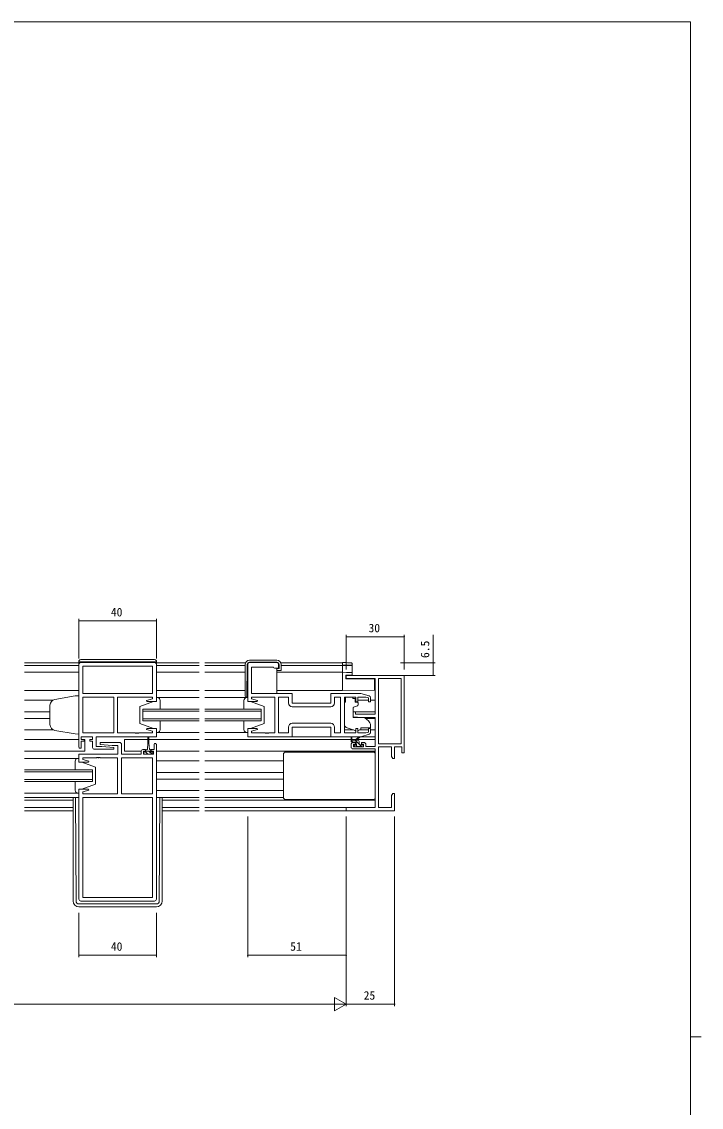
# Model space of a CAD drawing. Units: millimetres, scale not verified. Extents: x -793 to 793, y -564 to 564.
# Drawn here: x 406 to 758, y -3 to 559 of the extents above; entities that cross this region are included whole.
import ezdxf
from ezdxf.enums import TextEntityAlignment as Align

# ---------------------------------------------------------------- set-up
doc = ezdxf.new("R2010")
doc.units = ezdxf.units.MM
doc.header["$LTSCALE"] = 2
for name, color, linetype, lineweight in [('0-1_USER1', 2, 'Continuous', 9), ('0-2_YKK_ZWAK', 4, 'Continuous', 9), ('0-3_YKK_11', 6, 'Continuous', 9), ('0-4_YKK_12', 7, 'Continuous', 9), ('0-5_YKK_13', 7, 'Continuous', 9)]:
    doc.layers.add(name, color=color, linetype=linetype, lineweight=lineweight)
doc.styles.add('ＭＳ ゴシック', font='')
doc.styles.get('ＭＳ ゴシック').set_extended_font_data('MS Gothic')

msp = doc.modelspace()

# ---------------------------------------------------------------- linework, layer by layer
at = {"layer": '0-1_USER1'}
for p, q in [((407.827, 227.044), (435.852, 227.044)), ((407.827, 225.644), (435.852, 225.644)), ((476.052, 227.044), (498.077, 227.044)), ((476.052, 225.644), (498.077, 225.644)), ((501.077, 227.044), (522.121, 227.044)), ((501.077, 225.644), (521.928, 225.644)), ((540.236, 227.044), (572.202, 227.044)), ((540.428, 225.644), (572.202, 225.644)), ((407.827, 222.144), (435.852, 222.144)), ((476.052, 222.144), (498.077, 222.144)), ((501.077, 222.144), (521.928, 222.144)), ((538.228, 222.144), (572.202, 222.144)), ((407.827, 212.744), (435.852, 212.744)), ((407.827, 207.744), (422.475, 207.744)), ((476.052, 212.744), (498.077, 212.744)), ((501.077, 212.744), (521.928, 212.744)), ((538.228, 212.744), (572.202, 212.744)), ((580.102, 207.744), (585.702, 207.744)), ((586.702, 207.744), (589.202, 207.744)), ((530.202, 203.044), (501.077, 203.044)), ((407.827, 201.79), (420.952, 201.79)), ((407.827, 198.297), (420.952, 198.297)), ((468.952, 202.044), (498.077, 202.044)), ((498.077, 198.044), (468.952, 198.044)), ((501.077, 202.044), (530.202, 202.044)), ((530.202, 198.044), (501.077, 198.044)), ((577.702, 201.79), (589.202, 201.79)), ((584.134, 198.297), (589.202, 198.297)), ((407.827, 192.344), (422.747, 192.344)), ((573.202, 192.344), (577.887, 192.344)), ((581.052, 192.344), (585.702, 192.344)), ((586.702, 192.344), (589.202, 192.344)), ((407.827, 187.344), (435.952, 187.344)), ((438.252, 187.344), (438.952, 187.344)), ((438.952, 187.344), (438.952, 181.344)), ((459.452, 187.344), (459.452, 181.344)), ((459.452, 187.344), (471.602, 187.344)), ((472.102, 187.344), (498.077, 187.344)), ((501.077, 187.344), (576.702, 187.344)), ((577.148, 187.344), (578.997, 187.344)), ((579.591, 187.344), (589.202, 187.344)), ((407.827, 181.344), (438.952, 181.344)), ((459.452, 181.344), (468.072, 181.344)), ((475.952, 181.344), (498.077, 181.344)), ((501.077, 181.344), (589.202, 181.344)), ((589.118, 181.344), (589.202, 181.344)), ((475.952, 176.344), (498.077, 176.344)), ((501.077, 176.344), (541.702, 176.344)), ((442.952, 171.644), (407.827, 171.644)), ((407.827, 170.644), (442.952, 170.644)), ((475.952, 170.39), (498.077, 170.39)), ((501.077, 170.39), (541.702, 170.39)), ((442.952, 166.644), (407.827, 166.644)), ((475.952, 166.831), (498.077, 166.831)), ((501.077, 166.831), (541.702, 166.831)), ((435.952, 157.444), (407.827, 157.444)), ((475.952, 160.944), (498.077, 160.944)), ((501.077, 160.944), (541.702, 160.944)), ((407.827, 155.944), (432.952, 155.944)), ((407.827, 152.174), (432.952, 152.174)), ((478.952, 155.944), (498.077, 155.944)), ((478.952, 152.174), (498.077, 152.174)), ((501.077, 155.944), (589.202, 155.944)), ((501.077, 152.174), (588.902, 152.174)), ((432.952, 150.544), (407.827, 150.544)), ((498.077, 150.544), (478.952, 150.544)), ((574.502, 150.544), (501.077, 150.544))]:
    msp.add_line(p, q, dxfattribs=at)
for points in [[(498.077, 203.044), (468.952, 203.044), (468.952, 197.044), (498.077, 197.044)], [(501.077, 197.044), (530.202, 197.044), (530.202, 203.044)], [(407.827, 165.644), (442.952, 165.644), (442.952, 171.644)]]:
    msp.add_lwpolyline(points, dxfattribs=at)
at = {"layer": '0-2_YKK_ZWAK'}
for p, q in [((435.852, 227.744), (435.852, 210.008)), ((435.852, 227.544), (476.052, 227.544)), ((475.052, 228.744), (436.852, 228.744)), ((476.052, 227.744), (476.052, 209.044)), ((521.928, 209.744), (521.928, 226.144)), ((522.976, 226.154), (522.828, 209.245)), ((524.128, 228.344), (538.228, 228.344)), ((538.228, 227.344), (524.176, 227.344)), ((539.428, 224.044), (539.428, 226.144)), ((572.202, 226.075), (572.202, 226.875)), ((572.202, 226.075), (572.202, 225.775)), ((572.202, 225.775), (574.254, 225.81)), ((572.202, 225.649), (572.202, 225.349)), ((572.202, 222.444), (572.202, 225.349)), ((576.888, 225.815), (576.907, 225.809)), ((577.202, 226.109), (577.202, 226.745)), ((577.202, 226.019), (577.202, 226.109)), ((577.202, 221.762), (577.202, 226.019)), ((538.228, 224.044), (538.228, 211.244)), ((538.228, 224.044), (539.428, 224.044)), ((539.928, 223.044), (538.228, 223.044)), ((572.202, 222.444), (572.202, 222.144)), ((572.202, 213.344), (572.202, 221.844)), ((574.228, 220.75), (577.202, 220.801)), ((576.907, 222.062), (574.231, 222.108)), ((577.202, 220.801), (577.202, 221.762)), ((572.202, 213.344), (572.202, 212.744)), ((573.902, 218.744), (588.702, 218.615)), ((588.702, 213.488), (588.702, 218.615)), ((435.952, 210.012), (435.952, 190.212)), ((498.077, 209.043), (476.521, 209.042)), ((523.202, 209.045), (501.077, 209.043)), ((522.828, 209.245), (522.428, 209.244)), ((523.202, 211.544), (522.848, 211.544)), ((577.602, 209.314), (573.802, 209.314)), ((573.802, 209.314), (573.802, 208.644)), ((573.802, 207.644), (573.802, 208.644)), ((577.602, 209.314), (577.602, 208.644)), ((577.602, 208.644), (578.772, 208.644)), ((578.772, 207.644), (578.772, 208.644)), ((420.952, 205.133), (420.952, 194.955)), ((474.452, 207.044), (467.452, 204.444)), ((467.452, 204.444), (467.452, 195.644)), ((477.952, 203.044), (477.952, 207.544)), ((521.202, 203.044), (521.202, 207.544)), ((524.702, 207.044), (531.702, 204.444)), ((531.702, 204.444), (531.702, 195.644)), ((573.802, 206.644), (573.202, 206.644)), ((573.202, 195.089), (573.202, 206.644)), ((573.802, 206.644), (573.802, 207.644)), ((577.702, 203.647), (577.702, 199.041)), ((579.973, 204.824), (577.972, 204.096)), ((578.772, 207.644), (578.772, 206.944)), ((579.072, 206.644), (580.002, 206.644)), ((580.302, 206.344), (580.302, 205.294)), ((477.952, 192.544), (477.952, 197.044)), ((521.202, 192.544), (521.202, 197.044)), ((577.919, 198.742), (583.305, 198.695)), ((583.939, 198.461), (585.63, 197.042)), ((433.952, 190.282), (423.431, 192.137)), ((474.452, 193.044), (467.452, 195.644)), ((474.452, 193.044), (475.952, 193.044)), ((498.077, 191.045), (475.952, 191.046)), ((523.202, 191.044), (501.077, 191.045)), ((524.702, 193.044), (523.202, 193.044)), ((524.702, 193.044), (531.702, 195.644)), ((578.83, 192.003), (574.192, 193.678)), ((580.396, 192.038), (581.702, 192.647)), ((581.702, 193.144), (581.702, 192.647)), ((586.702, 194.744), (586.702, 193.444)), ((435.952, 190.212), (433.952, 190.282)), ((471.602, 185.644), (471.352, 182.144)), ((471.602, 185.644), (471.602, 188.594)), ((566.702, 188.844), (545.702, 188.844)), ((576.702, 186.344), (576.702, 188.343)), ((579.902, 187.044), (576.702, 187.044)), ((577.524, 186.044), (576.702, 186.866)), ((577.002, 188.17), (577.2, 187.044)), ((579.002, 186.044), (577.002, 186.044)), ((578.602, 187.044), (580.82, 188.727)), ((580.904, 184.909), (578.769, 187.044)), ((579.202, 187.044), (581.021, 188.445)), ((579.302, 185.105), (579.302, 185.744)), ((580.902, 184.944), (580.902, 186.044)), ((581.628, 188.844), (589.202, 188.844)), ((471.471, 179.844), (470.371, 180.944)), ((470.602, 181.744), (470.602, 180.944)), ((470.602, 181.444), (473.102, 181.444)), ((471.352, 182.144), (471.002, 182.144)), ((473.716, 179.844), (472.116, 181.444)), ((472.702, 182.144), (472.352, 182.144)), ((473.102, 180.944), (473.102, 181.744)), ((541.702, 179.844), (541.702, 157.444)), ((542.702, 180.844), (588.202, 180.844)), ((578.79, 183.632), (578.29, 184.132)), ((578.502, 184.644), (578.841, 184.644)), ((579.824, 183.744), (578.941, 184.627)), ((579.602, 183.544), (579.002, 183.544)), ((581.902, 183.744), (579.802, 183.744)), ((582.269, 183.544), (581.167, 184.646)), ((581.202, 184.644), (582.602, 184.644)), ((582.602, 183.544), (582.102, 183.544)), ((582.902, 184.344), (582.902, 183.844)), ((589.202, 157.444), (589.202, 179.844)), ((435.952, 177.644), (407.827, 177.644)), ((433.952, 171.644), (433.952, 176.144)), ((437.452, 175.644), (444.452, 173.044)), ((444.452, 173.044), (444.452, 164.244)), ((433.952, 161.144), (433.952, 165.644)), ((437.452, 161.644), (444.452, 164.244)), ((435.952, 159.644), (407.827, 159.644)), ((432.952, 157.444), (432.952, 103.846)), ((434.444, 103.839), (434.162, 157.444)), ((435.952, 159.644), (435.452, 159.644)), ((437.452, 161.644), (435.952, 161.644)), ((435.952, 161.644), (435.952, 159.644)), ((477.46, 103.839), (477.742, 157.444)), ((478.952, 157.444), (478.952, 103.846)), ((541.702, 157.444), (501.077, 157.444)), ((588.202, 156.444), (542.702, 156.444)), ((475.96, 102.346), (435.944, 102.346)), ((475.952, 100.846), (435.952, 100.846))]:
    msp.add_line(p, q, dxfattribs=at)
for points in [[(540.428, 226.144), (540.428, 223.044), (539.928, 223.044)], [(574.254, 227.138), (572.202, 227.175), (572.202, 226.875)], [(576.907, 225.73), (572.202, 225.649), (572.202, 225.775)], [(574.254, 227.138), (574.775, 227.128), (575.274, 227.117), (575.732, 227.104), (576.134, 227.092), (576.463, 227.079), (576.707, 227.066), (576.857, 227.055)], [(574.254, 225.81), (574.735, 225.818), (575.198, 225.823), (575.63, 225.827), (576.016, 225.829), (576.345, 225.828), (576.604, 225.826), (576.787, 225.821), (576.888, 225.815)], [(576.882, 227.053), (577.002, 227.029), (577.139, 226.929), (577.202, 226.745)], [(577.202, 226.019), (577.196, 225.963), (577.179, 225.91), (577.152, 225.86), (577.116, 225.816), (577.071, 225.78), (577.02, 225.753), (576.965, 225.736), (576.907, 225.73)], [(574.231, 222.108), (572.202, 222.144), (572.202, 221.844)], [(573.902, 218.744), (573.902, 220.744), (574.228, 220.75)], [(572.202, 212.744), (588.702, 212.888), (588.702, 213.488)], [(435.952, 210.012), (433.952, 209.942), (423.431, 208.087)], [(476.452, 209.044), (475.952, 209.044), (475.952, 207.044), (474.452, 207.044)], [(522.702, 209.044), (523.202, 209.044), (523.202, 207.044), (524.702, 207.044)], [(475.952, 193.044), (475.952, 191.044), (476.452, 191.044)], [(523.202, 193.044), (523.202, 191.044), (522.702, 191.044)], [(586.702, 193.444), (581.702, 193.444), (581.702, 193.144)], [(472.102, 188.594), (472.102, 185.644), (472.352, 182.144)], [(473.102, 180.944), (474.152, 180.944), (474.152, 179.844), (469.552, 179.844), (469.552, 180.944), (470.602, 180.944)], [(435.452, 177.644), (435.952, 177.644), (435.952, 175.644), (437.452, 175.644)], [(498.077, 157.444), (475.952, 157.444), (476.252, 157.444)]]:
    msp.add_lwpolyline(points, dxfattribs=at)
for centre, radius, start, end in [((436.852, 227.744), 1, 90, 180), ((475.052, 227.744), 1, 0, 90), ((524.128, 226.144), 2.2, 90, 180), ((524.176, 226.144), 1.2, 90, 179.5), ((538.228, 226.144), 2.2, 0, 90), ((538.228, 226.144), 1.2, 0, 90), ((576.902, 226.109), 0.3, 270.99554, 359.99574), ((576.902, 221.762), 0.3, 0, 89), ((423.952, 205.133), 3, 100, 180), ((476.452, 207.544), 1.5, 0, 90), ((522.702, 207.544), 1.5, 90, 180), ((522.428, 209.744), 0.5, 180, 270), ((578.202, 203.647), 0.5, 110, 180), ((579.072, 206.944), 0.3, 180, 270), ((579.802, 205.294), 0.5, 290, 0), ((580.002, 206.344), 0.3, 0, 90), ((578.002, 199.041), 0.3, 180, 269.5), ((583.296, 197.695), 1, 50, 89.5), ((583.702, 194.744), 3, 0, 50), ((423.952, 195.091), 3, 180, 260), ((476.452, 192.544), 1.5, 270, 0), ((522.702, 192.544), 1.5, 180, 270), ((574.702, 195.089), 1.5, 180, 250.14674), ((579.17, 192.944), 1, 250.14674, 266.11316), ((579.973, 192.944), 1, 277.40692, 295), ((471.852, 188.594), 0.25, 0, 180), ((576.902, 188.343), 0.2, 300, 180), ((577.002, 186.344), 0.3, 180, 270), ((579.002, 185.744), 0.3, 0, 90), ((579.902, 186.044), 1, 0, 90), ((581.002, 188.644), 0.2, 275.58289, 155.58289), ((471.002, 181.744), 0.4, 90, 180), ((472.702, 181.744), 0.4, 0, 90), ((542.702, 179.844), 1, 90, 180), ((578.502, 184.344), 0.3, 90, 225), ((579.002, 183.844), 0.3, 225, 270), ((578.841, 184.344), 0.3, 33.05573, 90), ((579.302, 184.644), 0.25, 213.05573, 56.94427), ((579.602, 185.105), 0.3, 180, 236.94427), ((579.602, 183.744), 0.2, 270, 0), ((581.202, 184.944), 0.3, 180, 270), ((582.102, 183.744), 0.2, 180, 270), ((582.602, 184.344), 0.3, 0, 90), ((582.602, 183.844), 0.3, 270, 0), ((588.202, 179.844), 1, 0, 90), ((435.452, 176.144), 1.5, 90, 180), ((435.452, 161.144), 1.5, 180, 270), ((542.702, 157.444), 1, 180, 270), ((588.202, 157.444), 1, 270, 0), ((435.952, 103.846), 3, 180, 270), ((435.944, 103.846), 1.5, 180.30155, 270), ((475.952, 103.846), 3, 270, 0), ((475.96, 103.846), 1.5, 270, 359.69845)]:
    msp.add_arc(centre, radius, start, end, dxfattribs=at)
at = {"layer": '0-3_YKK_11'}
for p, q in [((435.952, 229.244), (435.952, 249.744)), ((475.952, 248.744), (435.952, 248.744)), ((475.952, 229.244), (475.952, 249.744)), ((574.202, 223.544), (574.202, 241.544)), ((604.202, 223.544), (604.202, 241.544)), ((574.202, 240.544), (604.202, 240.544)), ((602.202, 227.044), (620.202, 227.044)), ((602.202, 220.544), (620.202, 220.544)), ((523.202, 147.544), (523.202, 74.844)), ((574.202, 147.544), (574.202, 74.844)), ((574.202, 147.544), (574.202, 49.544)), ((574.202, 147.544), (574.202, 49.544)), ((599.202, 147.544), (599.202, 49.544)), ((435.952, 97.846), (435.952, 74.844)), ((475.952, 97.846), (475.952, 74.844)), ((435.952, 75.844), (475.952, 75.844)), ((574.202, 75.844), (523.202, 75.844)), ((81.202, 50.544), (567.202, 50.544)), ((574.202, 50.544), (562.077, 50.544)), ((574.202, 50.544), (568.14, 54.044)), ((568.14, 54.044), (568.14, 47.044)), ((574.202, 50.544), (568.14, 47.044)), ((574.202, 50.544), (599.202, 50.544))]:
    msp.add_line(p, q, dxfattribs=at)
msp.add_lwpolyline([(619.202, 220.544), (619.202, 227.044), (619.202, 241.544)], dxfattribs=at)
for centre, start, end in [((435.952, 248.744), 0, 180), ((435.952, 248.744), 180, 0), ((475.952, 248.744), 0, 180), ((475.952, 248.744), 180, 0), ((574.202, 240.544), 0, 180), ((574.202, 240.544), 180, 0), ((604.202, 240.544), 0, 180), ((604.202, 240.544), 180, 0), ((619.202, 227.044), 90, 270), ((619.202, 227.044), 270, 90), ((619.202, 220.544), 90, 270), ((619.202, 220.544), 270, 90), ((435.952, 75.844), 0, 180), ((435.952, 75.844), 180, 0), ((475.952, 75.844), 0, 180), ((475.952, 75.844), 180, 0), ((523.202, 75.844), 0, 180), ((523.202, 75.844), 180, 0), ((574.202, 75.844), 0, 180), ((574.202, 75.844), 180, 0), ((599.202, 50.544), 0, 180), ((599.202, 50.544), 180, 0)]:
    msp.add_arc(centre, 0.106, start, end, dxfattribs=at)
at = {"layer": '0-4_YKK_12'}
for p, q in [((435.952, 183.444), (435.952, 226.244)), ((436.952, 227.244), (474.952, 227.244)), ((437.882, 225.314), (474.022, 225.314)), ((538.202, 227.244), (524.202, 227.244)), ((539.202, 225.244), (539.202, 226.244)), ((602.572, 218.914), (602.572, 185.174)), ((453.952, 209.314), (453.952, 190.774)), ((546.272, 204.314), (566.132, 204.314)), ((546.272, 204.314), (566.132, 204.314)), ((566.132, 195.774), (546.272, 195.774)), ((475.952, 184.744), (475.952, 104.844)), ((576.702, 183.544), (576.702, 184.844)), ((474.022, 177.914), (474.022, 159.374)), ((437.882, 105.774), (437.882, 157.444)), ((474.952, 103.844), (436.952, 103.844))]:
    msp.add_line(p, q, dxfattribs=at)
for points in [[(437.882, 225.314), (474.022, 225.314), (474.022, 211.244), (437.882, 211.244)], [(602.572, 218.914), (602.572, 185.174), (590.832, 185.174), (590.832, 218.914)], [(453.952, 209.314), (453.952, 190.774), (437.882, 190.774), (437.882, 209.314)], [(474.022, 177.914), (474.022, 159.374), (457.952, 159.374), (457.952, 177.914)], [(437.882, 105.774), (437.882, 157.444), (474.022, 157.444), (474.022, 105.774)]]:
    msp.add_lwpolyline(points, close=True, dxfattribs=at)
for points in [[(475.952, 226.244), (475.952, 207.044), (470.991, 207.044), (470.923, 207.566), (474.022, 208.397), (474.022, 209.314), (455.952, 209.314), (455.952, 190.774), (464.994, 190.774), (465.177, 190.654), (465.727, 190.654), (465.91, 190.774), (465.994, 190.774), (466.177, 190.654), (466.727, 190.654), (466.91, 190.774), (474.022, 190.774), (474.022, 191.691), (470.923, 192.522), (470.991, 193.044), (475.952, 193.044), (475.952, 188.844), (444.882, 188.844), (444.882, 183.844), (447.759, 183.844), (453.972, 183.3), (453.93, 182.344), (443.952, 182.344)], [(523.202, 226.244), (523.202, 207.044), (528.162, 207.044), (528.231, 207.566), (525.132, 208.397), (525.132, 209.314), (537.202, 209.314), (537.202, 190.774), (534.16, 190.774), (533.977, 190.654), (533.427, 190.654), (533.244, 190.774), (533.16, 190.774), (532.977, 190.654), (532.427, 190.654), (532.244, 190.774), (525.132, 190.774), (525.132, 191.691), (528.231, 192.522), (528.162, 193.044), (523.202, 193.044), (523.202, 188.844)], [(585.989, 209.958), (581.702, 211.244), (566.202, 211.244), (566.202, 206.244), (546.202, 206.244), (546.202, 211.244), (525.132, 211.244), (525.132, 224.744), (536.502, 224.744), (536.702, 224.544), (537.002, 224.244), (538.202, 224.244)], [(604.202, 220.544), (604.202, 180.544), (602.902, 180.544), (602.902, 183.544), (599.202, 183.544), (599.202, 177.544), (598.202, 177.544), (597.572, 178.635), (597.572, 183.544), (590.832, 183.544), (590.832, 152.174), (597.572, 152.174), (597.572, 158.453), (598.202, 159.544), (599.202, 159.544), (599.202, 156.002), (599.082, 155.819), (599.082, 155.269), (599.202, 155.086), (599.202, 155.002), (599.082, 154.819), (599.082, 154.269), (599.202, 154.086), (599.202, 150.544), (574.202, 150.544), (574.202, 152.174), (589.202, 152.174), (589.202, 182.544), (577.702, 182.544)], [(584.302, 184.844), (584.302, 183.744), (589.202, 183.744), (589.202, 198.744), (582.202, 198.744), (577.702, 199.138), (577.702, 201.744), (578.902, 201.744), (578.902, 200.444), (589.202, 200.444), (589.202, 218.914), (574.202, 218.914), (574.202, 220.544), (604.202, 220.544)], [(544.272, 193.774), (544.272, 190.774), (539.202, 190.774), (539.202, 209.314), (544.272, 209.314), (544.272, 206.314)], [(568.132, 206.314), (568.132, 209.314), (571.272, 209.314), (571.272, 190.774), (568.132, 190.774), (568.132, 193.774)], [(586.702, 191.088), (586.702, 193.144), (585.702, 193.144), (585.702, 191.192), (584.307, 190.774), (580.102, 190.774), (580.102, 193.144), (579.102, 193.144), (579.102, 190.774), (573.202, 190.774), (573.202, 209.314), (579.102, 209.314), (579.102, 206.944), (580.102, 206.944), (580.102, 209.314), (584.307, 209.314), (585.702, 208.895), (585.702, 206.944), (586.702, 206.944), (586.702, 209)], [(523.202, 188.844), (546.202, 188.844), (546.202, 193.844), (566.202, 193.844), (566.202, 188.844), (581.702, 188.844), (585.989, 190.13)], [(435.952, 104.844), (435.952, 161.644), (440.912, 161.644), (440.981, 161.122), (437.882, 160.291), (437.882, 159.374), (455.952, 159.374), (455.952, 177.914), (446.91, 177.914), (446.727, 178.034), (446.177, 178.034), (445.994, 177.914), (445.91, 177.914), (445.727, 178.034), (445.177, 178.034), (444.994, 177.914), (437.882, 177.914), (437.882, 176.997), (440.981, 176.166), (440.912, 175.644), (435.952, 175.644), (435.952, 179.844), (456.022, 179.844), (456.022, 184.344), (453.145, 184.344), (446.932, 184.887), (446.974, 185.844), (456.952, 185.844)], [(442.952, 183.344), (442.952, 186.544), (441.552, 186.544), (441.552, 187.344), (442.952, 187.344), (442.952, 188.844), (437.152, 188.844), (437.152, 187.344), (438.552, 187.344), (438.552, 186.544), (437.152, 186.544), (437.152, 183.444)], [(577.702, 185.844), (579.002, 185.844), (579.002, 185.044), (577.902, 185.044), (577.902, 183.544), (583.102, 183.544), (583.102, 185.044), (582.002, 185.044), (582.002, 185.844), (583.302, 185.844)], [(457.952, 184.844), (457.952, 179.844), (468.052, 179.844), (468.052, 181.144)], [(469.052, 182.144), (470.352, 182.144), (470.352, 181.344), (469.252, 181.344), (469.252, 179.844), (474.452, 179.844), (474.452, 181.344), (473.352, 181.344), (473.352, 182.144), (474.752, 182.144), (474.752, 184.744)]]:
    msp.add_lwpolyline(points, dxfattribs=at)
for centre, radius, start, end in [((436.952, 226.244), 1, 90.00001, 179.99999), ((474.952, 226.244), 1, 0.00001, 89.99999), ((524.202, 226.244), 1, 90.00001, 179.99999), ((538.202, 226.244), 1, 0.00001, 89.99999), ((538.202, 225.244), 1, 270.00001, 359.99999), ((585.702, 209), 1, 359.99996, 73.30074), ((546.272, 206.314), 2, 180.00001, 269.99999), ((566.132, 206.314), 2, 270.00001, 359.99999), ((546.272, 193.774), 2, 90.00001, 179.99999), ((566.132, 193.774), 2, 0.00001, 89.99999), ((585.702, 191.088), 1, 286.69926, 0.00004), ((456.952, 184.844), 1, 0.00001, 89.99999), ((475.352, 184.744), 0.6, 359.99999, 180.00001), ((577.702, 184.844), 1, 90.00001, 179.99999), ((583.302, 184.844), 1, 0.00001, 89.99999), ((436.552, 183.444), 0.6, 179.99999, 0.00001), ((443.952, 183.344), 1, 180.00001, 269.99999), ((469.052, 181.144), 1, 90.00001, 179.99999), ((577.702, 183.544), 1, 180.00001, 269.99999), ((436.952, 104.844), 1, 180.00001, 269.99999), ((474.952, 104.844), 1, 270.00001, 359.99999)]:
    msp.add_arc(centre, radius, start, end, dxfattribs=at)
at = {"layer": '0-5_YKK_13'}
for p, q in [((752.184, 558.6), (-787.816, 558.6)), ((752.184, 558.6), (752.184, -491.4)), ((752.184, 33.6), (757.784, 33.6))]:
    msp.add_line(p, q, dxfattribs=at)

# ---------------------------------------------------------------- texts
at = {"layer": '0-3_YKK_11', "style": 'ＭＳ ゴシック'}
for s, p in [('40', (452.432, 249.744)), ('30', (585.682, 241.544)), ('40', (452.432, 76.844)), ('51', (545.182, 76.844)), ('25', (583.182, 51.544))]:
    msp.add_text(s, height=4.399, dxfattribs=at).set_placement(p, align=Align.BOTTOM_LEFT)
msp.add_text('6.5', height=4.399, rotation=90, dxfattribs=at).set_placement((618.402, 229.544), align=Align.BOTTOM_LEFT)

doc.saveas('drawing.dxf')
